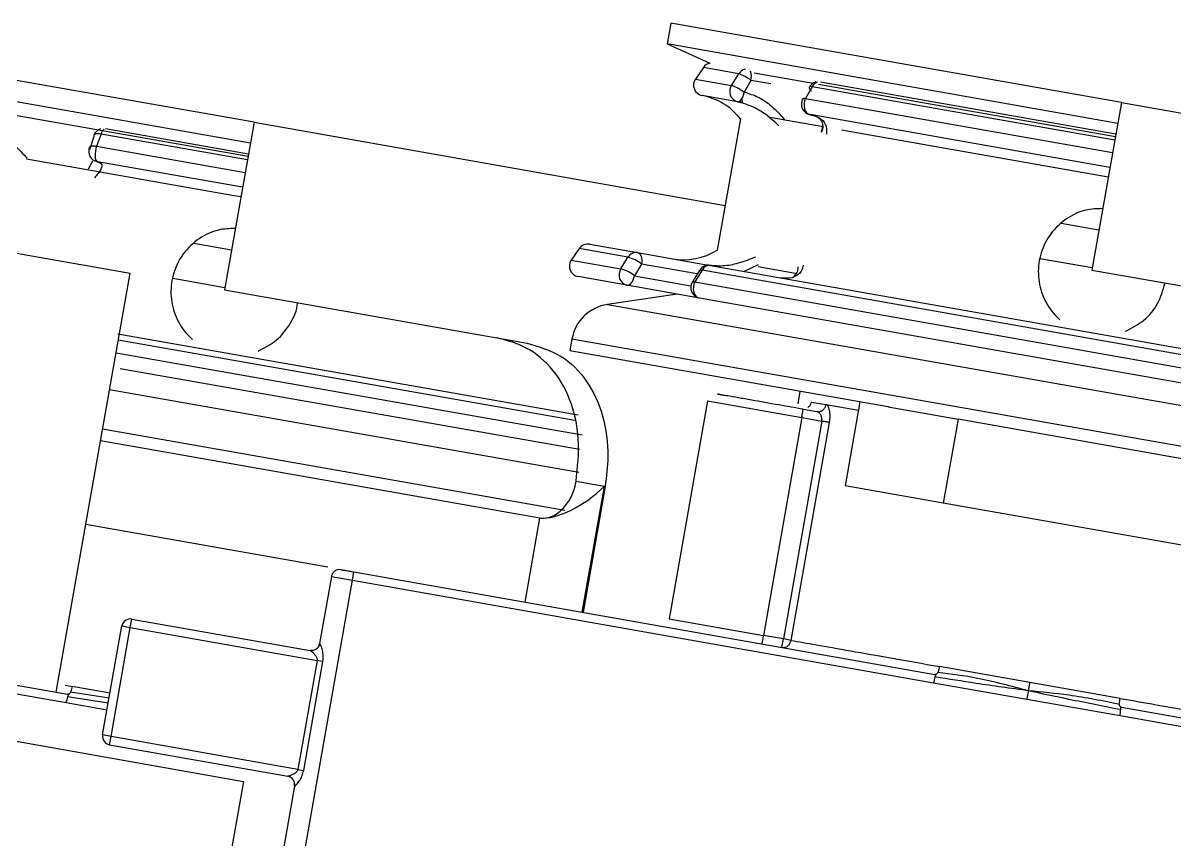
# Model space of a CAD drawing. Header units: millimetres. Extents: x -294 to 2792, y 5 to 1659.
# Drawn here: x -165.35 to -159.93, y 560.29 to 564.13 of the extents above; entities that cross this region are included whole.
import ezdxf

# ---------------------------------------------------------------- set-up
doc = ezdxf.new("R2010")
doc.units = ezdxf.units.MM
doc.layers.get('0').update_dxf_attribs({"lineweight": 18})

msp = doc.modelspace()

# ---------------------------------------------------------------- linework, layer by layer
at = {"color": 7, "linetype": 'Continuous', "lineweight": 25}
for p, q in [((-162.3037, 564.1335), (-162.321, 564.035)), ((-160.1853, 563.7599), (-162.3037, 564.1335)), ((-164.2634, 563.6667), (-166.3818, 564.0402)), ((-162.321, 564.035), (-162.1197, 563.9452)), ((-160.2027, 563.6614), (-162.321, 564.035)), ((-164.2808, 563.5682), (-166.3992, 563.9417)), ((-162.151, 563.9245), (-162.1882, 563.8701)), ((-161.9837, 563.895), (-162.151, 563.9245)), ((-162.0185, 563.8402), (-161.9837, 563.895)), ((-161.9114, 563.8996), (-161.6351, 563.8509)), ((-162.1882, 563.8701), (-162.0185, 563.8402)), ((-161.9274, 563.864), (-161.9583, 563.8086)), ((-161.8341, 563.8476), (-161.9274, 563.864)), ((-161.6391, 563.8342), (-161.6699, 563.7787)), ((-160.2164, 563.5833), (-161.6391, 563.8342)), ((-161.6094, 563.8464), (-160.2134, 563.6002)), ((-161.6008, 563.8572), (-160.2113, 563.6122)), ((-161.9903, 563.7634), (-162.1564, 563.7927)), ((-161.9706, 563.7764), (-161.9689, 563.7598)), ((-161.6699, 563.7787), (-160.2268, 563.5243)), ((-160.1853, 563.7599), (-160.3242, 562.9721)), ((-160.1853, 563.7599), (-157.4781, 563.2826)), ((-169.0764, 563.703), (-164.8466, 562.9572)), ((-165.4589, 563.7128), (-164.2916, 563.507)), ((-164.2634, 563.6667), (-164.4024, 562.8788)), ((-164.2634, 563.6667), (-162.0487, 563.2761)), ((-161.9768, 563.6835), (-162.0857, 563.0658)), ((-160.2391, 563.4547), (-161.6494, 563.7033)), ((-164.983, 563.6115), (-165.0039, 563.5543)), ((-164.2946, 563.4901), (-164.983, 563.6115)), ((-164.9612, 563.6374), (-164.2895, 563.519)), ((-160.2471, 563.4092), (-161.5013, 563.6303)), ((-165.0353, 563.5388), (-165.016, 563.5963)), ((-165.0039, 563.5543), (-164.305, 563.431)), ((-165.0411, 563.4474), (-165.0217, 563.4861)), ((-164.3173, 563.3614), (-164.9998, 563.4817)), ((-160.2912, 563.1592), (-160.4693, 563.1906)), ((-164.3694, 563.0659), (-164.546, 563.0971)), ((-162.735, 563.0729), (-162.7722, 563.0186)), ((-162.5054, 563.0325), (-162.735, 563.0729)), ((-162.685, 563.0939), (-162.4598, 563.0542)), ((-162.7722, 563.0186), (-162.5386, 562.9774)), ((-162.5386, 562.9774), (-162.5054, 563.0325)), ((-162.4598, 563.0542), (-162.1358, 562.997)), ((-160.3225, 562.9819), (-160.5683, 563.0253)), ((-165.1938, 560.9875), (-164.8466, 562.9572)), ((-162.4417, 563.0002), (-162.4749, 562.9451)), ((-162.1795, 562.954), (-162.4417, 563.0002)), ((-162.1572, 562.9711), (-162.1904, 562.916)), ((-158.6574, 562.3539), (-162.1572, 562.9711)), ((-162.1358, 562.997), (-162.1295, 562.9959)), ((-162.1295, 562.9959), (-162.1259, 562.9947)), ((-162.1181, 562.9939), (-158.6717, 562.3862)), ((-161.8936, 562.9965), (-161.9584, 562.9658)), ((-161.8938, 562.9891), (-161.7099, 562.9566)), ((-160.3242, 562.9721), (-158.9017, 562.7213)), ((-164.4006, 562.8887), (-164.6449, 562.9317)), ((-162.5103, 562.9006), (-162.7397, 562.9411)), ((-162.1686, 562.8404), (-162.5103, 562.9006)), ((-162.4749, 562.9451), (-162.2092, 562.8983)), ((-162.1904, 562.916), (-158.654, 562.2924)), ((-164.4024, 562.8788), (-162.9798, 562.628)), ((-162.2745, 562.859), (-162.6011, 562.8106)), ((-162.6011, 562.8106), (-158.6578, 562.1153)), ((-158.6385, 562.2179), (-162.1686, 562.8404)), ((-164.9041, 562.6728), (-162.7403, 562.2913)), ((-162.7551, 562.2641), (-164.902, 562.6427)), ((-162.7688, 562.6475), (-162.7785, 562.5925)), ((-158.7237, 561.9342), (-162.7688, 562.6475)), ((-164.9124, 562.5836), (-162.72, 562.197)), ((-161.2746, 562.3273), (-162.7785, 562.5925)), ((-162.7338, 562.1277), (-164.8926, 562.5083)), ((-164.9428, 562.4112), (-162.736, 562.022)), ((-161.7054, 562.3432), (-161.6952, 562.4015)), ((-162.1315, 562.3566), (-162.3121, 561.3324)), ((-162.1315, 562.3566), (-161.6883, 562.2784)), ((-161.6814, 562.3178), (-161.6178, 562.3066)), ((-161.643, 562.3517), (-161.5737, 562.3395)), ((-161.611, 562.3061), (-161.6126, 562.3049)), ((-161.5737, 562.3395), (-161.4219, 562.3127)), ((-161.4149, 562.3521), (-161.4844, 561.9581)), ((-161.2826, 562.3287), (-160.9533, 562.2707)), ((-161.6883, 562.2784), (-161.8689, 561.2542)), ((-161.5941, 562.2618), (-161.7746, 561.2376)), ((-161.7385, 561.2312), (-161.5579, 562.2554)), ((-161.6883, 562.2784), (-161.5941, 562.2618)), ((-160.9533, 562.2707), (-161.0227, 561.8767)), ((-158.8418, 561.8984), (-160.9533, 562.2707)), ((-162.8019, 561.841), (-164.9758, 562.2243)), ((-162.92, 561.8051), (-164.9855, 562.1693)), ((-162.6176, 561.9549), (-162.7493, 561.9781)), ((-162.6176, 561.9549), (-162.7218, 561.364)), ((-162.6126, 561.954), (-162.7167, 561.3631)), ((-162.6126, 561.954), (-162.6176, 561.9549)), ((-161.0227, 561.8767), (-161.4844, 561.9581)), ((-158.9113, 561.5044), (-161.0227, 561.8767)), ((-163.9165, 561.5746), (-165.0549, 561.7754)), ((-162.9894, 561.4112), (-162.92, 561.8051)), ((-162.92, 561.8051), (-162.9199, 561.8056)), ((-163.8013, 561.5137), (-163.7944, 561.5531)), ((-163.7944, 561.5531), (-161.0619, 561.0713)), ((-164.5341, 557.3578), (-163.8013, 561.5137)), ((-163.8998, 561.5311), (-163.9554, 561.2159)), ((-163.8998, 561.5311), (-163.8013, 561.5137)), ((-163.8013, 561.5137), (-161.0689, 561.0319)), ((-167.4466, 561.3848), (-165.1938, 560.9875)), ((-164.8457, 561.2917), (-164.8388, 561.3311)), ((-164.8388, 561.3311), (-164.0003, 561.1833)), ((-162.3121, 561.3324), (-161.8689, 561.2542)), ((-164.9754, 560.7866), (-164.8851, 561.2987)), ((-164.936, 560.7796), (-164.8457, 561.2917)), ((-164.8851, 561.2987), (-164.8457, 561.2917)), ((-164.8457, 561.2917), (-163.9673, 561.1368)), ((-161.7746, 561.2376), (-161.8689, 561.2542)), ((-161.7816, 561.1982), (-161.7746, 561.2376)), ((-161.7385, 561.2312), (-161.7746, 561.2376)), ((-166.6386, 561.2017), (-165.147, 560.9387)), ((-163.9544, 561.2158), (-163.9554, 561.2159)), ((-163.9673, 561.1368), (-164.0576, 560.6247)), ((-164.03, 560.6199), (-163.9397, 561.132)), ((-163.9397, 561.132), (-163.9673, 561.1368)), ((-160.6163, 561.0334), (-161.0413, 561.1083)), ((-165.1521, 561.0208), (-165.1194, 561.015)), ((-164.9407, 560.9835), (-165.1194, 561.015)), ((-161.0689, 561.0319), (-160.6302, 560.9546)), ((-160.1914, 560.9584), (-160.6163, 561.0334)), ((-165.1938, 560.9875), (-165.1401, 560.9781)), ((-164.9491, 560.9359), (-165.1401, 560.9662)), ((-164.9449, 560.9598), (-165.1265, 560.9876)), ((-160.6302, 560.9546), (-160.1916, 560.8772)), ((-165.147, 560.9387), (-164.9546, 560.9047)), ((-160.1846, 560.9166), (-159.5006, 560.796)), ((-160.1916, 560.8772), (-159.5076, 560.7566)), ((-165.495, 560.7766), (-164.3133, 560.5683)), ((-164.936, 560.7796), (-164.9754, 560.7866)), ((-164.943, 560.7402), (-164.936, 560.7796)), ((-164.943, 560.7402), (-164.1045, 560.5924)), ((-164.0576, 560.6247), (-164.936, 560.7796)), ((-164.0576, 560.6247), (-164.03, 560.6199)), ((-164.3133, 560.5683), (-164.869, 557.4169)), ((-164.0734, 560.5463), (-164.6326, 557.3752)), ((-164.0734, 560.5463), (-164.0724, 560.5461))]:
    msp.add_line(p, q, dxfattribs=at)
for points in [[(-161.6535, 563.8317), (-161.6539, 563.8305), (-161.6536, 563.8273), (-161.6517, 563.8234), (-161.6482, 563.8188), (-161.6432, 563.8139)], [(-161.6391, 563.8342), (-161.645, 563.8348), (-161.6495, 563.8343), (-161.6525, 563.8329), (-161.6535, 563.8317)], [(-161.9903, 563.7634), (-161.9857, 563.7636), (-161.981, 563.7656), (-161.9762, 563.7695), (-161.9716, 563.775), (-161.9673, 563.7819), (-161.9636, 563.7901), (-161.9606, 563.7991), (-161.9583, 563.8086)], [(-161.6699, 563.7787), (-161.6746, 563.7676), (-161.6772, 563.7555), (-161.6776, 563.7432), (-161.6757, 563.7315), (-161.6716, 563.7211), (-161.6656, 563.7126), (-161.658, 563.7066), (-161.6494, 563.7033)], [(-161.9689, 563.7598), (-161.9767, 563.7628), (-161.9813, 563.7654)], [(-161.5882, 563.6456), (-161.7488, 563.6739), (-161.8445, 563.6908)], [(-164.983, 563.6115), (-164.9916, 563.6125), (-164.9993, 563.6127), (-165.006, 563.6119), (-165.0113, 563.6102), (-165.0151, 563.6077), (-165.0171, 563.6045)], [(-165.0039, 563.5543), (-165.0073, 563.5429), (-165.0097, 563.5308), (-165.011, 563.5186), (-165.011, 563.5073), (-165.0098, 563.4974), (-165.0074, 563.4895), (-165.004, 563.4842), (-164.9998, 563.4817)], [(-164.3253, 563.3159), (-164.3669, 563.3232), (-164.7214, 563.3857), (-165.0577, 563.4451), (-165.3329, 563.4935)], [(-162.4598, 563.0542), (-162.4548, 563.0523), (-162.4502, 563.0486), (-162.4464, 563.0433), (-162.4434, 563.0364), (-162.4414, 563.0284), (-162.4405, 563.0194), (-162.4406, 563.0099), (-162.4417, 563.0002)], [(-162.1696, 562.9705), (-162.1928, 562.9319), (-162.2027, 562.9154)], [(-162.1696, 562.9705), (-162.1695, 562.9706), (-162.1671, 562.972), (-162.163, 562.9721), (-162.1572, 562.9711)], [(-162.5103, 562.9006), (-162.505, 562.9006), (-162.4994, 562.9026), (-162.494, 562.9063), (-162.4889, 562.9117), (-162.4842, 562.9186), (-162.4803, 562.9267), (-162.4771, 562.9356), (-162.4749, 562.9451)], [(-162.2028, 562.9154), (-162.2026, 562.9156), (-162.2003, 562.9169), (-162.1962, 562.9171), (-162.1904, 562.916)], [(-162.1904, 562.916), (-162.1953, 562.9048), (-162.1979, 562.8926), (-162.1982, 562.8803), (-162.1961, 562.8685), (-162.1918, 562.858), (-162.1855, 562.8495), (-162.1776, 562.8435), (-162.1686, 562.8404)]]:
    msp.add_lwpolyline(points, dxfattribs=at)
for centre, radius, start, end in [((-162.1097, 563.8962), 0.05, 101.5251, 145.556), ((-161.9433, 563.8699), 0.0476, 103.9492, 148.1788), ((-162.05, 563.7076), 0.1987, 51.9149, 70.5281), ((-162.0087, 563.8829), 0.0835, 346.9236, 16.7722), ((-162.147, 563.8418), 0.05, 145.556, 259.1937), ((-161.9776, 563.8116), 0.0498, 145.0436, 255.2226), ((-161.6094, 563.808), 0.05, 103.9359, 151.682), ((-161.5994, 563.8146), 0.0442, 110.2929, 153.7533), ((-162.2126, 563.498), 0.3, 38.1967, 79.1937), ((-161.6402, 563.7525), 0.05, 150.2969, 258.9737), ((-164.9699, 563.5882), 0.05, 108.0244, 160.8889), ((-164.9343, 563.5981), 0.0505, 132.7027, 164.5931), ((-165.0079, 563.6016), 0.00973, 162.7365, 213.4035), ((-164.9909, 563.5309), 0.05, 158.8689, 258.1344), ((-162.6937, 563.0446), 0.05, 80, 145.556), ((-162.2439, 563.3207), 0.3, 260, 301.8103), ((-162.731, 562.9903), 0.05, 145.556, 260), ((-162.4665, 563.0094), 0.0453, 81.5096, 149.3839), ((-162.541, 562.8831), 0.1535, 49.7099, 76.6), ((-162.4979, 562.9488), 0.0498, 144.921, 255.4786), ((-162.5743, 562.8279), 0.1537, 49.7255, 76.5707), ((-162.1267, 562.9447), 0.05, 80, 148.9404), ((-162.1216, 562.955), 0.0391, 84.8467, 155.7277), ((-162.1599, 562.8896), 0.05, 148.9443, 260), ((-162.5718, 562.6128), 0.2, 98.4349, 170), ((-164.8457, 561.2917), 0.04, 80, 170), ((-163.9948, 561.2229), 0.04, 260, 350), ((-164.936, 560.7796), 0.04, 170, 260), ((-164.1128, 560.5532), 0.04, 350, 80), ((-164.1116, 560.5532), 0.0398, 349.7062, 79.7031)]:
    msp.add_arc(centre, radius, start, end, dxfattribs=at)
msp.add_ellipse((-162.7594, 561.9799), major_axis=(0.2132, 0.1493), ratio=0.424875, start_param=3.6175, end_param=5.114154, dxfattribs=at)
for points in [[(-162.0185, 563.8402), (-162.0169, 563.8399), (-162.0138, 563.8394), (-162.0074, 563.8371), (-162.0001, 563.834), (-161.9919, 563.8299), (-161.9832, 563.8251), (-161.9745, 563.8198), (-161.966, 563.8142), (-161.9609, 563.8104), (-161.9583, 563.8086)], [(-161.6883, 562.2784), (-161.6874, 562.2836), (-161.6856, 562.2939), (-161.6833, 562.3069), (-161.6817, 562.316), (-161.6815, 562.3172), (-161.6814, 562.3178)], [(-163.8535, 561.5635), (-163.8587, 561.5639), (-163.8693, 561.5645), (-163.8839, 561.5577), (-163.8953, 561.5463), (-163.8983, 561.5361), (-163.8998, 561.5311)], [(-161.8689, 561.2542), (-161.8698, 561.2491), (-161.8717, 561.2387), (-161.8739, 561.2257), (-161.8756, 561.2166), (-161.8758, 561.2154), (-161.8759, 561.2148)], [(-161.7385, 561.2312), (-161.7015, 561.2247), (-161.6276, 561.2117), (-161.4629, 561.1826), (-161.2682, 561.1483), (-161.1169, 561.1216), (-161.0413, 561.1083)], [(-161.062, 561.0594), (-161.0625, 561.0575), (-161.0635, 561.0537), (-161.0652, 561.0469), (-161.067, 561.0396), (-161.0683, 561.0345), (-161.0689, 561.0319)], [(-165.1401, 560.9662), (-165.1406, 560.9643), (-165.1416, 560.9605), (-165.1434, 560.9536), (-165.1452, 560.9463), (-165.1464, 560.9412), (-165.147, 560.9387)], [(-160.1914, 560.9584), (-160.1112, 560.9443), (-159.9508, 560.916), (-159.747, 560.8801), (-159.5781, 560.8503), (-159.5071, 560.8378), (-159.4715, 560.8315)], [(-160.1916, 560.8772), (-160.1913, 560.8798), (-160.1907, 560.8851), (-160.1899, 560.8926), (-160.1892, 560.8996), (-160.1889, 560.9035), (-160.1887, 560.9054)]]:
    msp.add_open_spline(points, degree=3, dxfattribs=at)
for points, knots in [([(-161.9583, 563.8086), (-161.9363, 563.802), (-161.8918, 563.7886), (-161.8236, 563.7408), (-161.7876, 563.6998), (-161.7677, 563.6773)], [0, 0, 0, 0, 0.0727936, 0.1468061, 0.2373749, 0.2373749, 0.2373749, 0.2373749]), ([(-161.6834, 563.7771), (-161.6833, 563.7774), (-161.683, 563.7785), (-161.6804, 563.7794), (-161.6761, 563.7798), (-161.6719, 563.7791), (-161.6699, 563.7787)], [0, 0, 0, 0, 0.00157307, 0.00601505, 0.01045704, 0.01489902, 0.01489902, 0.01489902, 0.01489902]), ([(-161.7959, 563.6506), (-161.8155, 563.6685), (-161.8529, 563.7027), (-161.9226, 563.7445), (-161.9679, 563.7571), (-161.9903, 563.7634)], [0, 0, 0, 0, 0.0813786, 0.1555949, 0.2287924, 0.2287924, 0.2287924, 0.2287924]), ([(-161.6494, 563.7033), (-161.6346, 563.6991), (-161.6012, 563.6895), (-161.5711, 563.6569), (-161.5715, 563.6276), (-161.5717, 563.6116)], [0, 0, 0, 0, 0.0369428, 0.0834296, 0.1398139, 0.1398139, 0.1398139, 0.1398139]), ([(-161.6473, 563.7014), (-161.6401, 563.7001), (-161.6179, 563.6959), (-161.6003, 563.6803), (-161.586, 563.661), (-161.593, 563.6354), (-161.5968, 563.6219)], [0, 0, 0, 0, 0.0131933, 0.0406402, 0.0769207, 0.1180336, 0.1180336, 0.1180336, 0.1180336]), ([(-165.489, 563.6188), (-165.4733, 563.6133), (-165.4418, 563.6022), (-165.3852, 563.5577), (-165.3496, 563.5184), (-165.3307, 563.4977)], [0, 0, 0, 0, 0.0643075, 0.1296919, 0.2030565, 0.2030565, 0.2030565, 0.2030565]), ([(-161.5951, 563.6211), (-161.5909, 563.6296), (-161.586, 563.6397), (-161.5882, 563.6494), (-161.5885, 563.651)], [0, 0, 0, 0, 0.02700837, 0.0322066, 0.0322066, 0.0322066, 0.0322066]), ([(-165.0373, 563.5489), (-165.037, 563.5496), (-165.0363, 563.5516), (-165.033, 563.5538), (-165.0278, 563.5555), (-165.021, 563.5562), (-165.013, 563.5559), (-165.007, 563.5548), (-165.0039, 563.5543)], [0, 0, 0, 0, 0.00402598, 0.01049245, 0.01695893, 0.0234254, 0.02989187, 0.03635835, 0.03635835, 0.03635835, 0.03635835]), ([(-164.9998, 563.4817), (-164.9926, 563.4789), (-164.9763, 563.4723), (-164.9792, 563.4455), (-165.0017, 563.4201), (-165.014, 563.4062)], [0, 0, 0, 0, 0.0276817, 0.0625148, 0.1047642, 0.1047642, 0.1047642, 0.1047642]), ([(-165.0019, 563.482), (-165.0014, 563.4819), (-165.0003, 563.4818), (-165.0011, 563.4822), (-165.0015, 563.4824)], [0, 0, 0, 0, 0.001274449, 0.002913161, 0.002913161, 0.002913161, 0.002913161]), ([(-160.2733, 563.261), (-160.3001, 563.2602), (-160.3604, 563.2584), (-160.4469, 563.2164), (-160.521, 563.1467), (-160.5677, 563.055), (-160.5815, 562.9538), (-160.5612, 562.8544), (-160.5199, 562.7825), (-160.4853, 562.7491), (-160.4747, 562.7388)], [0, 0, 0, 0, 0.0810578, 0.1824951, 0.2851651, 0.3879824, 0.489585, 0.5905169, 0.6923552, 0.7373036, 0.7373036, 0.7373036, 0.7373036]), ([(-164.3514, 563.1677), (-164.3782, 563.1669), (-164.4386, 563.1651), (-164.525, 563.1231), (-164.5992, 563.0534), (-164.6459, 562.9618), (-164.6597, 562.8605), (-164.6394, 562.7612), (-164.598, 562.6892), (-164.5634, 562.6558), (-164.5529, 562.6456)], [0, 0, 0, 0, 0.0810578, 0.1824951, 0.2851651, 0.3879824, 0.489585, 0.5905169, 0.6923552, 0.7373036, 0.7373036, 0.7373036, 0.7373036]), ([(-162.1295, 562.9959), (-162.1066, 562.9938), (-162.0605, 562.9896), (-161.9793, 563.0043), (-161.9306, 563.024), (-161.9042, 563.0346)], [0, 0, 0, 0, 0.0725519, 0.1460383, 0.2327611, 0.2327611, 0.2327611, 0.2327611]), ([(-161.6812, 562.9951), (-161.6835, 562.9851), (-161.6876, 562.9675), (-161.7086, 562.9455), (-161.7394, 562.9309), (-161.7733, 562.9343), (-161.7882, 562.9357)], [0, 0, 0, 0, 0.0351627, 0.0621987, 0.1070037, 0.1417758, 0.1417758, 0.1417758, 0.1417758]), ([(-161.7246, 562.9425), (-161.7153, 562.9532), (-161.704, 562.9664), (-161.7044, 562.9841), (-161.7044, 562.9873)], [0, 0, 0, 0, 0.04303769, 0.05254883, 0.05254883, 0.05254883, 0.05254883]), ([(-160.1661, 562.6844), (-160.136, 562.6999), (-160.0758, 562.7309), (-160.0092, 562.8118), (-159.9904, 562.8769), (-159.9809, 562.9094)], [0, 0, 0, 0, 0.1028077, 0.205622, 0.3080174, 0.3080174, 0.3080174, 0.3080174]), ([(-164.2443, 562.5912), (-164.2138, 562.6066), (-164.1529, 562.6376), (-164.0915, 562.719), (-164.0595, 562.7828), (-164.0591, 562.8168), (-164.0591, 562.817)], [0, 0, 0, 0, 0.1032073, 0.2064213, 0.3092146, 0.3100863, 0.3100863, 0.3100863, 0.3100863]), ([(-162.7493, 561.9781), (-162.7422, 562.0453), (-162.7282, 562.1797), (-162.7715, 562.3698), (-162.863, 562.5229), (-162.9864, 562.6184), (-163.081, 562.6427), (-163.1204, 562.6528)], [0, 0, 0, 0, 0.1856696, 0.371351, 0.5565552, 0.739929, 0.8703585, 0.8703585, 0.8703585, 0.8703585]), ([(-162.9798, 562.628), (-162.9249, 562.6119), (-162.8151, 562.5798), (-162.6924, 562.4559), (-162.6169, 562.2909), (-162.5925, 562.1148), (-162.6067, 562.0012), (-162.6126, 561.954)], [0, 0, 0, 0, 0.1849066, 0.3699424, 0.5526375, 0.7363045, 0.8673107, 0.8673107, 0.8673107, 0.8673107]), ([(-161.6814, 562.3178), (-161.7196, 562.3245), (-161.806, 562.3398), (-161.9108, 562.3583), (-161.9896, 562.3722), (-162.0418, 562.3814), (-162.077, 562.3876), (-162.0891, 562.3897), (-162.0779, 562.3877), (-162.0509, 562.383), (-162.0376, 562.3806)], [0, 0, 0, 0, 0.0641811, 0.1453644, 0.1928733, 0.244404, 0.2990139, 0.3553044, 0.4115949, 0.4662047, 0.4662047, 0.4662047, 0.4662047]), ([(-161.643, 562.3517), (-161.6444, 562.3468), (-161.6466, 562.3393), (-161.6532, 562.3308), (-161.6575, 562.3275), (-161.6596, 562.3257)], [0, 0, 0, 0, 0.01523771, 0.023442, 0.0318183, 0.0318183, 0.0318183, 0.0318183]), ([(-161.6178, 562.3066), (-161.6131, 562.3063), (-161.6057, 562.3059), (-161.5962, 562.3092), (-161.5894, 562.3133), (-161.5835, 562.3187), (-161.5772, 562.3271), (-161.5751, 562.3346), (-161.5737, 562.3395)], [0, 0, 0, 0, 0.01472501, 0.02265173, 0.03074668, 0.03884163, 0.04676835, 0.06149336, 0.06149336, 0.06149336, 0.06149336]), ([(-161.5941, 562.2618), (-161.5937, 562.2645), (-161.5931, 562.2699), (-161.5938, 562.2779), (-161.5958, 562.2854), (-161.6, 562.2943), (-161.6074, 562.3031), (-161.6143, 562.3054), (-161.6178, 562.3066)], [0, 0, 0, 0, 0.00635605, 0.01303187, 0.01953715, 0.02686758, 0.04144193, 0.05630615, 0.05630615, 0.05630615, 0.05630615]), ([(-161.5579, 562.2554), (-161.5571, 562.2607), (-161.5555, 562.2713), (-161.5546, 562.2918), (-161.5568, 562.3145), (-161.5637, 562.3341), (-161.5704, 562.3377), (-161.5737, 562.3395)], [0, 0, 0, 0, 0.01154385, 0.02301413, 0.04584748, 0.06870335, 0.09157334, 0.09157334, 0.09157334, 0.09157334]), ([(-161.5579, 562.2554), (-161.5596, 562.2557), (-161.5632, 562.2564), (-161.5721, 562.2579), (-161.5827, 562.2598), (-161.5903, 562.2611), (-161.5941, 562.2618)], [0, 0, 0, 0, 0.00899109, 0.01837765, 0.02776421, 0.0367553, 0.0367553, 0.0367553, 0.0367553]), ([(-162.9199, 561.8056), (-162.9063, 561.8059), (-162.8754, 561.8066), (-162.8291, 561.8306), (-162.7877, 561.8748), (-162.7608, 561.9272), (-162.7526, 561.9636), (-162.7493, 561.9781)], [0, 0, 0, 0, 0.047156, 0.1075427, 0.1678288, 0.2281596, 0.2682712, 0.2682712, 0.2682712, 0.2682712]), ([(-163.8535, 561.5635), (-163.8527, 561.5634), (-163.8515, 561.5632), (-163.8441, 561.5619), (-163.8365, 561.5605), (-163.8271, 561.5589), (-163.8133, 561.5565), (-163.8018, 561.5544), (-163.7944, 561.5531)], [0, 0, 0, 0, 0.01436661, 0.02209321, 0.02999992, 0.0377266, 0.04563339, 0.06, 0.06, 0.06, 0.06]), ([(-161.7816, 561.1982), (-161.7768, 561.198), (-161.7671, 561.1975), (-161.7555, 561.2034), (-161.7481, 561.2104), (-161.7419, 561.2188), (-161.7398, 561.2263), (-161.7385, 561.2312)], [0, 0, 0, 0, 0.01524186, 0.03048371, 0.03854707, 0.04628946, 0.06104786, 0.06104786, 0.06104786, 0.06104786]), ([(-163.9544, 561.2158), (-163.9558, 561.2109), (-163.9579, 561.2034), (-163.9644, 561.1951), (-163.9705, 561.1897), (-163.9777, 561.1857), (-163.9876, 561.1824), (-163.9953, 561.1829), (-164.0003, 561.1833)], [0, 0, 0, 0, 0.01507407, 0.0231887, 0.03147554, 0.03976238, 0.04787702, 0.06295109, 0.06295109, 0.06295109, 0.06295109]), ([(-164.0003, 561.1833), (-163.9993, 561.1829), (-163.9972, 561.1821), (-163.9909, 561.1774), (-163.9815, 561.1688), (-163.9721, 561.1574), (-163.9678, 561.1473), (-163.9668, 561.141), (-163.9671, 561.1382), (-163.9673, 561.1368)], [0, 0, 0, 0, 0.00700348, 0.01505272, 0.03008269, 0.04510695, 0.05347103, 0.05700718, 0.0602399, 0.0602399, 0.0602399, 0.0602399]), ([(-163.9397, 561.132), (-163.9388, 561.1413), (-163.937, 561.1601), (-163.9419, 561.1863), (-163.9477, 561.2043), (-163.9521, 561.214), (-163.9536, 561.2152), (-163.9544, 561.2158)], [0, 0, 0, 0, 0.02186919, 0.04369836, 0.06546163, 0.07685151, 0.08738253, 0.08738253, 0.08738253, 0.08738253]), ([(-161.0619, 561.0713), (-161.0618, 561.0713), (-161.0614, 561.0712), (-161.0607, 561.0711), (-161.0596, 561.0708), (-161.0592, 561.0699), (-161.0598, 561.0668), (-161.0612, 561.0621), (-161.062, 561.0594)], [0, 0, 0, 0, 0.00027215, 0.0005886, 0.0014293, 0.00415343, 0.00839205, 0.01417845, 0.01417845, 0.01417845, 0.01417845]), ([(-160.6233, 560.9942), (-160.7054, 561.0054), (-160.8518, 561.0254), (-160.9979, 561.049), (-161.062, 561.0594)], [0, 0, 0, 0, 0.2488223, 0.4435708, 0.4435708, 0.4435708, 0.4435708]), ([(-161.0484, 561.0808), (-161.0494, 561.0788), (-161.0513, 561.0749), (-161.0546, 561.0716), (-161.0573, 561.0708), (-161.0596, 561.0709), (-161.0608, 561.0711), (-161.0615, 561.0712), (-161.0618, 561.0713), (-161.0619, 561.0713)], [0, 0, 0, 0, 0.00577309, 0.0113348, 0.01591943, 0.01755536, 0.01819244, 0.01847836, 0.0187538, 0.0187538, 0.0187538, 0.0187538]), ([(-161.0413, 561.1083), (-161.0421, 561.1039), (-161.0434, 561.0967), (-161.0458, 561.0874), (-161.0475, 561.0831), (-161.0484, 561.0808)], [0, 0, 0, 0, 0.0121036, 0.01990129, 0.02845315, 0.02845315, 0.02845315, 0.02845315]), ([(-160.6233, 560.9942), (-160.7026, 561.0155), (-160.8447, 561.0537), (-160.986, 561.0725), (-161.0484, 561.0808)], [0, 0, 0, 0, 0.2427198, 0.4347747, 0.4347747, 0.4347747, 0.4347747]), ([(-165.1194, 561.015), (-165.1202, 561.0106), (-165.1215, 561.0034), (-165.124, 560.9941), (-165.1256, 560.9898), (-165.1265, 560.9876)], [0, 0, 0, 0, 0.0121036, 0.01990129, 0.02845315, 0.02845315, 0.02845315, 0.02845315]), ([(-160.6163, 561.0334), (-160.6176, 561.0262), (-160.6199, 561.0132), (-160.6222, 561.0001), (-160.6233, 560.9942)], [0, 0, 0, 0, 0.02168441, 0.03975155, 0.03975155, 0.03975155, 0.03975155]), ([(-165.1265, 560.9876), (-165.1275, 560.9856), (-165.1295, 560.9816), (-165.1327, 560.9784), (-165.1354, 560.9775), (-165.1378, 560.9777), (-165.139, 560.9779), (-165.1396, 560.978), (-165.1399, 560.978), (-165.1401, 560.9781)], [0, 0, 0, 0, 0.00577309, 0.0113348, 0.01591943, 0.01755536, 0.01819244, 0.01847836, 0.0187538, 0.0187538, 0.0187538, 0.0187538]), ([(-165.1401, 560.9781), (-165.1399, 560.978), (-165.1395, 560.978), (-165.1388, 560.9778), (-165.1378, 560.9775), (-165.1374, 560.9766), (-165.1379, 560.9736), (-165.1393, 560.9689), (-165.1401, 560.9662)], [0, 0, 0, 0, 0.00027215, 0.0005886, 0.0014293, 0.00415343, 0.00839205, 0.01417845, 0.01417845, 0.01417845, 0.01417845]), ([(-160.6233, 560.9942), (-160.6246, 560.9865), (-160.6269, 560.9733), (-160.6293, 560.9601), (-160.6302, 560.9546)], [0, 0, 0, 0, 0.0233784, 0.04024845, 0.04024845, 0.04024845, 0.04024845]), ([(-160.1887, 560.9054), (-160.27, 560.9213), (-160.4152, 560.9496), (-160.5597, 560.9806), (-160.6233, 560.9942)], [0, 0, 0, 0, 0.2483932, 0.4435552, 0.4435552, 0.4435552, 0.4435552]), ([(-160.1941, 560.9302), (-160.2726, 560.946), (-160.4125, 560.9741), (-160.559, 560.9881), (-160.6233, 560.9942)], [0, 0, 0, 0, 0.2436481, 0.4344331, 0.4344331, 0.4344331, 0.4344331]), ([(-160.1941, 560.9302), (-160.1942, 560.9326), (-160.1943, 560.9373), (-160.1934, 560.9468), (-160.1922, 560.954), (-160.1914, 560.9584)], [0, 0, 0, 0, 0.00855186, 0.01634955, 0.02845315, 0.02845315, 0.02845315, 0.02845315]), ([(-160.1846, 560.9166), (-160.1848, 560.9166), (-160.1851, 560.9167), (-160.1858, 560.9168), (-160.187, 560.9171), (-160.1892, 560.9177), (-160.1915, 560.9195), (-160.1934, 560.9236), (-160.1939, 560.928), (-160.1941, 560.9302)], [0, 0, 0, 0, 0.00027544, 0.00056136, 0.00119844, 0.00283438, 0.00741901, 0.01298072, 0.0187538, 0.0187538, 0.0187538, 0.0187538]), ([(-160.1887, 560.9054), (-160.1885, 560.9083), (-160.1882, 560.9131), (-160.1877, 560.9162), (-160.187, 560.9169), (-160.1859, 560.9168), (-160.1852, 560.9167), (-160.1848, 560.9167), (-160.1846, 560.9166)], [0, 0, 0, 0, 0.0057864, 0.01002502, 0.01274916, 0.01358985, 0.01390631, 0.01417845, 0.01417845, 0.01417845, 0.01417845]), ([(-164.0576, 560.6247), (-164.0579, 560.6234), (-164.0586, 560.6206), (-164.0616, 560.6151), (-164.0691, 560.6071), (-164.0819, 560.5996), (-164.0936, 560.5946), (-164.1012, 560.5924), (-164.1034, 560.5924), (-164.1045, 560.5924)], [0, 0, 0, 0, 0.0032288, 0.00675913, 0.01510473, 0.03014707, 0.04516318, 0.05322782, 0.06024047, 0.06024047, 0.06024047, 0.06024047]), ([(-164.0724, 560.5461), (-164.0715, 560.5464), (-164.0697, 560.547), (-164.0622, 560.5545), (-164.0507, 560.5695), (-164.0371, 560.5925), (-164.0324, 560.6107), (-164.03, 560.6199)], [0, 0, 0, 0, 0.01051759, 0.02188727, 0.04369806, 0.06554, 0.08738312, 0.08738312, 0.08738312, 0.08738312])]:
    msp.add_open_spline(points, degree=3, knots=knots, dxfattribs=at)

doc.saveas('drawing.dxf')
